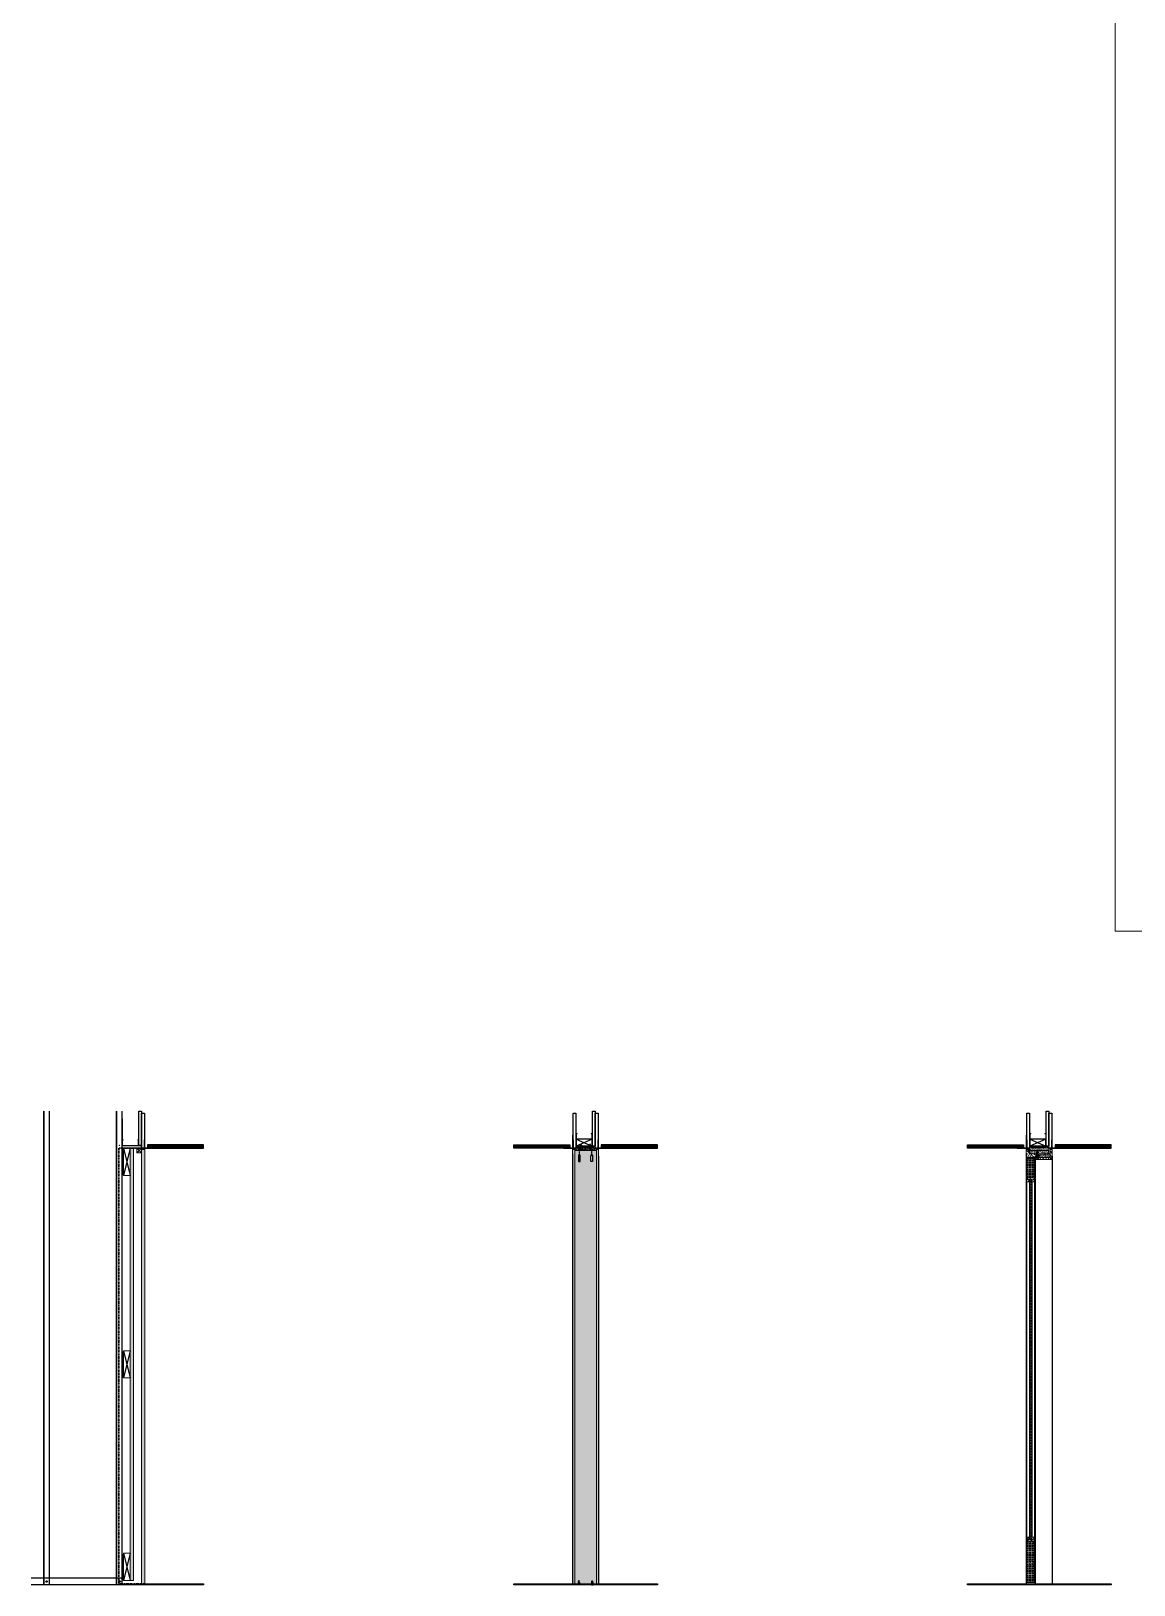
# Model space of a CAD drawing. Header units: inches. Extents: x -395 to 792, y -235 to 476.
# Drawn here: x -395.3 to -152.3, y -229 to 113.6 of the extents above; entities that cross this region are included whole.
import ezdxf

# ---------------------------------------------------------------- set-up
doc = ezdxf.new("R2010")
doc.units = ezdxf.units.IN
doc.header["$LTSCALE"] = 0.25
doc.header["$MEASUREMENT"] = 0
doc.set_wipeout_variables(frame=1)
doc.linetypes.add('HIDDEN', pattern=[0.375, 0.25, -0.125])
doc.linetypes.add('PHANTOM2', pattern=[1.25, 0.625, -0.125, 0.125, -0.125, 0.125, -0.125])
for name, color, linetype in [('IWC_0', 7, 'Continuous'), ('IWC_02', 9, 'Continuous'), ('IWC_02_A', 8, 'Continuous'), ('IWC_04', 252, 'Continuous'), ('IWC_11', 150, 'PHANTOM2'), ('R-SWTS-DET1', 1, 'Continuous')]:
    doc.layers.add(name, color=color, linetype=linetype)
for name, color, linetype, lineweight in [('IWC_01', 4, 'Continuous', 15), ('IWC_03', 5, 'HIDDEN', 30), ('IWC_06', 1, 'Continuous', 15), ('IWC_08', 42, 'Continuous', 15), ('LYT-IWC_02', 9, 'Continuous', 9)]:
    doc.layers.add(name, color=color, linetype=linetype, lineweight=lineweight)
doc.layers.add('IWC_12', color=1, linetype='Continuous', lineweight=15, plot=False)
pattern_1 = [(37.5, (467.93881, 0), (-0.006299336, 0.19268238), [0, -0.152, 0, -0.17, 0, -0.1625]), (7.5, (467.93881, 0), (0.17697767, 0.2822146), [0, -0.082, 0, -0.137, 0, -0.0525]), (327.5, (467.81581, 0), (0.31141419, 0.000565905), [0, -0.05, 0, -0.18, 0, -0.235]), (317.5, (467.8158, 0), (0.30061266, 0.08776756), [0, -0.025, 0, -0.118, 0, -0.135])]
pattern_2 = [(90, (175.94439, 228.47898), (-0.25, 2e-17), [0.25, -0.25]), (135, (175.94439, 228.72898), (-0.25, 3e-17), [0.0625, -0.2285534, 0.0625, -0.3535534])]
pattern_3 = [(63.43495, (177.7377, 228.5656), (2, -1e-10), [0.462137, -1.773931]), (40.6013, (176.422, 230.295), (2, 2e-09), [0.415807, -8.803738]), (40.6013, (177.422, 232.295), (2, 2e-09), [0.415807, -8.803738]), (40.6013, (178.422, 234.295), (2, -1e-09), [0.415807, -8.803738]), (63.43495, (176.723, 228.2861), (2, -1e-10), [0.423701, -1.812367]), (50.1944, (176.9125, 228.6651), (2, 8e-11), [0.22405, -7.5862]), (50.1944, (177.9125, 230.6651), (2, 8e-11), [0.22405, -7.5862]), (50.1944, (178.9125, 232.6651), (2, 8e-11), [0.22405, -7.5862]), (21.8014, (177.0559, 228.8372), (2, -3e-09), [0.286871, -5.098294]), (33.69007, (177.3222, 228.9438), (2, -1e-09), [0.252181, -3.35337]), (63.43495, (177.532, 229.0837), (2, -8e-10), [0.335529, -1.900539]), (45, (177.6821, 229.3838), (2, -1e-16), [0.271782, -5.385072]), (45, (178.6821, 231.3838), (2, -1e-16), [0.271782, -5.385072]), (21.8014, (177.8743, 229.57595), (2, -3e-09), [0.219237, -5.165928]), (63.43495, (176.0749, 228.24), (2, -8e-10), [0.71896, -1.517108]), (50.1944, (176.3964, 228.883), (2, 8e-11), [0.457356, -7.352893]), (50.1944, (177.3964, 230.883), (2, 8e-11), [0.457356, -7.352893]), (50.1944, (178.3964, 232.883), (2, 8e-11), [0.457356, -7.352893]), (33.69007, (176.6892, 229.2343), (2, -1e-09), [0.224056, -3.381495]), (15.9454, (176.8756, 229.3586), (2, -1e-07), [0.356248, -6.923861]), (33.69007, (177.2181, 229.4565), (2, -1e-09), [0.409297, -3.196255]), (50.1944, (177.5587, 229.6835), (2, 8e-11), [0.519734, -7.290516]), (50.1944, (178.5587, 231.6835), (2, 8e-11), [0.519734, -7.290516]), (50.1944, (179.5587, 233.6835), (2, -3e-10), [0.519734, -7.290516]), (21.8014, (177.8914, 230.0828), (2, -3e-09), [0.57145, -4.813715]), (50.1944, (175.9444, 228.979), (2, 8e-11), [0.521407, -7.288843]), (50.1944, (176.9444, 230.979), (2, 8e-11), [0.521407, -7.288843]), (50.1944, (177.9444, 232.979), (2, 8e-11), [0.521407, -7.288843]), (33.69007, (176.2782, 229.3795), (2, -1e-09), [0.483808, -3.121744]), (26.56505, (176.6807, 229.6479), (2, 1e-10), [0.798596, -8.145676]), (26.56505, (177.6807, 231.6479), (2, 1e-10), [0.798596, -8.145676]), (40.6013, (177.395, 230.005), (2, 2e-09), [0.43193, -8.787614]), (40.6013, (178.395, 232.005), (2, 2e-09), [0.43193, -8.787614]), (40.6013, (179.395, 234.005), (2, 2e-09), [0.43193, -8.787614]), (33.69007, (176.0779, 229.6574), (2, -1e-09), [0.273579, -3.331972]), (26.56505, (176.3055, 229.8091), (2, 8e-10), [0.715808, -8.228464]), (26.56505, (177.3055, 231.8091), (2, -8e-09), [0.715808, -8.228464]), (40.6013, (176.9457, 230.1292), (2, 2e-09), [0.170082, -9.049462]), (40.6013, (177.9457, 232.1292), (2, 2e-09), [0.170082, -9.049462]), (40.6013, (178.9457, 234.1292), (2, 2e-09), [0.170082, -9.049462])]
pattern_4 = [(153.43495, (175.8577, 230.2723), (1e-10, 2), [0.462137, -1.773931]), (130.6013, (174.1283, 228.9566), (-2e-09, 2), [0.415807, -8.803738]), (130.6013, (172.1283, 229.9566), (-2e-09, 2), [0.415807, -8.803738]), (130.6013, (170.1283, 230.9566), (1e-09, 2), [0.415807, -8.803738]), (153.43495, (176.1372, 229.2576), (1e-10, 2), [0.423701, -1.812367]), (140.1944, (175.7583, 229.447), (-8e-11, 2), [0.22405, -7.5862]), (140.1944, (173.7583, 230.447), (-8e-11, 2), [0.22405, -7.5862]), (140.1944, (171.7583, 231.447), (-8e-11, 2), [0.22405, -7.5862]), (111.8014, (175.5861, 229.5905), (3e-09, 2), [0.286871, -5.098294]), (123.69007, (175.4796, 229.8568), (1e-09, 2), [0.252181, -3.35337]), (153.43495, (175.3397, 230.0667), (8e-10, 2), [0.335529, -1.900539]), (135, (175.0396, 230.2167), (2e-16, 2), [0.271782, -5.385072]), (135, (173.0396, 231.2167), (2e-16, 2), [0.271782, -5.385072]), (111.8014, (174.8474, 230.4089), (3e-09, 2), [0.219237, -5.165928]), (153.43495, (176.1834, 228.6095), (8e-10, 2), [0.71896, -1.517108]), (140.1944, (175.5404, 228.931), (-8e-11, 2), [0.457356, -7.352893]), (140.1944, (173.5404, 229.931), (-8e-11, 2), [0.457356, -7.352893]), (140.1944, (171.5404, 230.931), (-8e-11, 2), [0.457356, -7.352893]), (123.69007, (175.189, 229.2238), (1e-09, 2), [0.224056, -3.381495]), (105.9454, (175.06475, 229.4102), (1e-07, 2), [0.356248, -6.923861]), (123.69007, (174.9669, 229.7527), (1e-09, 2), [0.409297, -3.196255]), (140.1944, (174.7398, 230.0933), (-8e-11, 2), [0.519734, -7.290516]), (140.1944, (172.7398, 231.0933), (-8e-11, 2), [0.519734, -7.290516]), (140.1944, (170.7398, 232.0933), (3e-10, 2), [0.519734, -7.290516]), (111.8014, (174.3406, 230.426), (3e-09, 2), [0.57145, -4.813715]), (140.1944, (175.4444, 228.479), (-8e-11, 2), [0.521407, -7.288843]), (140.1944, (173.4444, 229.479), (-8e-11, 2), [0.521407, -7.288843]), (140.1944, (171.4444, 230.479), (-8e-11, 2), [0.521407, -7.288843]), (123.69007, (175.0438, 228.8128), (1e-09, 2), [0.483808, -3.121744]), (116.56505, (174.7755, 229.2153), (-1e-10, 2), [0.798596, -8.145676]), (116.56505, (172.7755, 230.2153), (-1e-10, 2), [0.798596, -8.145676]), (130.6013, (174.4183, 229.9296), (-2e-09, 2), [0.43193, -8.787614]), (130.6013, (172.4183, 230.9296), (-2e-09, 2), [0.43193, -8.787614]), (130.6013, (170.4183, 231.9296), (-2e-09, 2), [0.43193, -8.787614]), (123.69007, (174.766, 228.6125), (1e-09, 2), [0.273579, -3.331972]), (116.56505, (174.6142, 228.8401), (-8e-10, 2), [0.715808, -8.228464]), (116.56505, (172.6142, 229.8401), (8e-09, 2), [0.715808, -8.228464]), (130.6013, (174.2941, 229.4803), (-2e-09, 2), [0.170082, -9.049462]), (130.6013, (172.2941, 230.4803), (-2e-09, 2), [0.170082, -9.049462]), (130.6013, (170.2941, 231.4803), (-2e-09, 2), [0.170082, -9.049462])]
pattern_5 = [(37.5, (0, 0), (-0.003937085, 0.120426486), [0, -0.095, 0, -0.10625, 0, -0.1015625]), (7.5, (0, 0), (0.110611044, 0.17638413), [0, -0.05125, 0, -0.085625, 0, -0.0328125]), (327.5, (-0.07687, 0), (0.194633866, 0.00035369), [0, -0.03125, 0, -0.1125, 0, -0.146875]), (317.5, (-0.07687, 0), (0.18788291, 0.05485472), [0, -0.015625, 0, -0.07375, 0, -0.084375])]
pattern_6 = [(63.43495, (1.7933, 0.0867), (2, -1e-10), [0.462137, -1.773931]), (40.6013, (0.4776, 1.816), (2, 2e-09), [0.415807, -8.803738]), (40.6013, (1.4776, 3.816), (2, 2e-09), [0.415807, -8.803738]), (40.6013, (2.4776, 5.816), (2, -1e-09), [0.415807, -8.803738]), (63.43495, (0.7786, -0.1928), (2, -1e-10), [0.423701, -1.812367]), (50.19443, (0.968, 0.1861), (2, 8e-11), [0.22405, -7.5862]), (50.19443, (1.968, 2.1861), (2, 8e-11), [0.22405, -7.5862]), (50.19443, (2.968, 4.1861), (2, 8e-11), [0.22405, -7.5862]), (21.8014, (1.1115, 0.35825), (2, -3e-09), [0.286871, -5.098294]), (33.69007, (1.3779, 0.4648), (2, -1e-09), [0.252181, -3.35337]), (63.43495, (1.5877, 0.6047), (2, -8e-10), [0.335529, -1.900539]), (45, (1.7377, 0.9048), (2, -1e-16), [0.271782, -5.385072]), (45, (2.7377, 2.9048), (2, -1e-16), [0.271782, -5.385072]), (21.8014, (1.9299, 1.097), (2, -3e-09), [0.219237, -5.165928]), (63.43495, (0.1305, -0.239), (2, -8e-10), [0.71896, -1.517108]), (50.19443, (0.452, 0.404), (2, 8e-11), [0.457356, -7.352893]), (50.19443, (1.452, 2.404), (2, 8e-11), [0.457356, -7.352893]), (50.19443, (2.452, 4.404), (2, 8e-11), [0.457356, -7.352893]), (33.69007, (0.7448, 0.7554), (2, -1e-09), [0.224056, -3.381495]), (15.9454, (0.9312, 0.87964), (2, -1.4e-07), [0.356248, -6.923861]), (33.69007, (1.2738, 0.9775), (2, -1e-09), [0.409297, -3.196255]), (50.19443, (1.6143, 1.2045), (2, 8e-11), [0.519734, -7.290516]), (50.19443, (2.6143, 3.2045), (2, 8e-11), [0.519734, -7.290516]), (50.19443, (3.6143, 5.2045), (2, -3e-10), [0.519734, -7.290516]), (21.8014, (1.94704, 1.6038), (2, -3e-09), [0.57145, -4.813715]), (50.19443, (0, 0.5), (2, 8e-11), [0.521407, -7.288843]), (50.19443, (1, 2.5), (2, 8e-11), [0.521407, -7.288843]), (50.19443, (2, 4.5), (2, 8e-11), [0.521407, -7.288843]), (33.69007, (0.3338, 0.9006), (2, -1e-09), [0.483808, -3.121744]), (26.56505, (0.73635, 1.1689), (2, 1e-10), [0.798596, -8.145676]), (26.56505, (1.73635, 3.1689), (2, 1e-10), [0.798596, -8.145676]), (40.6013, (1.4506, 1.5261), (2, 2e-09), [0.43193, -8.787614]), (40.6013, (2.4506, 3.5261), (2, 2e-09), [0.43193, -8.787614]), (40.6013, (3.4506, 5.5261), (2, 2e-09), [0.43193, -8.787614]), (33.69007, (0.1335, 1.1784), (2, -1e-09), [0.273579, -3.331972]), (26.56505, (0.3611, 1.3301), (2, 8e-10), [0.715808, -8.228464]), (26.56505, (1.3611, 3.3301), (2, -8e-09), [0.715808, -8.228464]), (40.6013, (1.0013, 1.6503), (2, 2e-09), [0.170082, -9.049462]), (40.6013, (2.0013, 3.6503), (2, 2e-09), [0.170082, -9.049462]), (40.6013, (3.0013, 5.6503), (2, 2e-09), [0.170082, -9.049462])]
pattern_7 = [(90, (188.91977, 132.72898), (-0.125, 0.21875), [0.3125, -0.0625, 0, -0.0625])]

# ---------------------------------------------------------------- blocks, each defined once
blk = doc.blocks.new('*U67')
at = {"color": 0, "linetype": 'ByBlock'}
blk.add_wipeout([(-0.21875, 0.0625), (-0.21875, -0.0625), (0.21875, -0.0625), (0.21875, 0.0625)], dxfattribs=at).dxf.layer = 'IWC_01'
at = {"layer": 'IWC_02_A', "color": 0, "linetype": 'ByBlock'}
for p, q in [((-0.1875, 0.0625), (0.1875, -0.0625)), ((0.1875, 0.0625), (-0.1875, -0.0625))]:
    blk.add_line(p, q, dxfattribs=at)
for points in [[(-0.21875, -0.0625), (0.21875, -0.0625), (0.21875, 0.0625), (-0.21875, 0.0625)], [(-0.1875, -0.0625), (0.1875, -0.0625), (0.1875, 0.0625), (-0.1875, 0.0625)]]:
    blk.add_lwpolyline(points, close=True, dxfattribs=at)
blk = doc.blocks.new('*U45')
at = {"layer": 'IWC_02'}
blk.add_lwpolyline([(0, 0, 0.0234, 0.00781, 0), (0, -0.0625, 0.00781, 0.005, 0), (0, -1, 0, 0, 0)], format="xyseb", dxfattribs=at)
blk = doc.blocks.new('*U44')
at = {"color": 0, "linetype": 'ByBlock'}
for p, q in [((0.17, 0.05), (1.29, 0.04)), ((0.17, -0.05), (1.29, -0.04))]:
    blk.add_line(p, q, dxfattribs=at)
for points in [[(0, 0), (0, 0.14, -0.414214), (0.01, 0.15), (0.02, 0.15, -0.414214), (0.03, 0.14), (0.03, 0)], [(0, 0), (0, -0.14, 0.414214), (0.01, -0.15), (0.02, -0.15, 0.414214), (0.03, -0.14), (0.03, 0)]]:
    blk.add_lwpolyline(points, format="xyb", dxfattribs=at)
for centre, start, end in [((0.18, 0.23), 216.2938, 269.344), ((0.18, -0.23), 90.656, 143.7062)]:
    blk.add_arc(centre, 0.18, start, end)
for centre, start, end in [((1.22, -0.85), 71.8558, 85.3332), ((1.22, 0.85), 274.6668, 288.1442)]:
    blk.add_arc(centre, 0.898, start, end, dxfattribs=at)
at = {"layer": 'IWC_03'}
for points in [[(0.75, 0.05), (0.78, 0.08), (0.83, -0.07), (1.35, -0.07), (1.4, 0.07), (1.46, -0.03), (1.5, 0)], [(0.83, 0.05), (0.83, 0.08), (1.35, 0.07), (1.36, 0.03)]]:
    blk.add_lwpolyline(points, dxfattribs=at)
blk = doc.blocks.new('*U69')
at = {"layer": 'IWC_02'}
blk.add_lwpolyline([(0, 0, 0.0234, 0.00781, 0), (0, 0.0625, 0.00781, 0.005, 0), (0, 1, 0, 0, 0)], format="xyseb", dxfattribs=at)
blk = doc.blocks.new('JH_HINGESIDE_SP01', base_point=(218.18, 201.43))
at = {"layer": 'IWC_01'}
blk.add_lwpolyline([(218.68, 201.93), (218.18, 201.43)], dxfattribs=at)
at = {"layer": 'IWC_02'}
blk.add_lwpolyline([(220.93, 206.34), (221.18, 202.89)], dxfattribs=at)
blk.add_lwpolyline([(221.18, 206.34), (220.93, 206.34), (220.93, 202.89), (221.18, 202.89)], close=True, dxfattribs=at)
at = {"layer": 'IWC_02', "extrusion": (0, 0, -1), "zscale": -0.9999999999999976, "rotation": 225}
blk.add_blockref('*U67', (-218.43, 201.68), dxfattribs=at)
at = {"layer": 'IWC_08'}
h = blk.add_hatch(dxfattribs=at)
h.set_pattern_fill('LUMBER', color=256, scale=0.5, style=0)
h.set_pattern_definition([(63.435, (229.7933, 100.0867), (2, -1e-10), [0.462137, -1.77393]), (40.6013, (228.4776, 101.816), (2, 2e-09), [0.41581, -8.80374]), (40.6013, (229.4776, 103.816), (2, 2e-09), [0.41581, -8.80374]), (40.6013, (230.4776, 105.816), (2, -1e-09), [0.41581, -8.80374]), (63.435, (228.7786, 99.8072), (2, -1e-10), [0.4237, -1.812367]), (50.1944, (228.968, 100.1861), (2, 8e-11), [0.22405, -7.5862]), (50.1944, (229.968, 102.1861), (2, 8e-11), [0.22405, -7.5862]), (50.1944, (230.968, 104.1861), (2, 8e-11), [0.22405, -7.5862]), (21.8014, (229.1115, 100.35825), (2, -3e-09), [0.28687, -5.098294]), (33.6901, (229.3779, 100.4648), (2, -1e-09), [0.25218, -3.35337]), (63.435, (229.5877, 100.6047), (2, -8e-10), [0.33553, -1.90054]), (45, (229.7377, 100.9048), (2, -1e-16), [0.27178, -5.38507]), (45, (230.7377, 102.9048), (2, -1e-16), [0.27178, -5.38507]), (21.8014, (229.9299, 101.097), (2, -3e-09), [0.219237, -5.165928]), (63.435, (228.1305, 99.761), (2, -8e-10), [0.71896, -1.517108]), (50.1944, (228.452, 100.404), (2, 8e-11), [0.45736, -7.35289]), (50.1944, (229.452, 102.404), (2, 8e-11), [0.45736, -7.35289]), (50.1944, (230.452, 104.404), (2, 8e-11), [0.45736, -7.35289]), (33.6901, (228.7448, 100.7554), (2, -1e-09), [0.224056, -3.381495]), (15.9454, (228.9312, 100.87964), (2, -1e-07), [0.35625, -6.92386]), (33.6901, (229.2738, 100.9775), (2, -1e-09), [0.409297, -3.196255]), (50.1944, (229.6143, 101.2045), (2, 8e-11), [0.51973, -7.29052]), (50.1944, (230.6143, 103.2045), (2, 8e-11), [0.51973, -7.29052]), (50.1944, (231.6143, 105.2045), (2, -3e-10), [0.51973, -7.29052]), (21.8014, (229.94704, 101.6038), (2, -3e-09), [0.57145, -4.813715]), (50.1944, (228, 100.5), (2, 8e-11), [0.52141, -7.28884]), (50.1944, (229, 102.5), (2, 8e-11), [0.52141, -7.28884]), (50.1944, (230, 104.5), (2, 8e-11), [0.52141, -7.28884]), (33.6901, (228.3338, 100.9006), (2, -1e-09), [0.483808, -3.121744]), (26.5651, (228.73635, 101.1689), (2, 1e-10), [0.798596, -8.145676]), (26.5651, (229.73635, 103.1689), (2, 1e-10), [0.798596, -8.145676]), (40.6013, (229.4506, 101.5261), (2, 2e-09), [0.43193, -8.78761]), (40.6013, (230.4506, 103.5261), (2, 2e-09), [0.43193, -8.78761]), (40.6013, (231.4506, 105.5261), (2, 2e-09), [0.43193, -8.78761]), (33.6901, (228.1335, 101.1784), (2, -1e-09), [0.27358, -3.331972]), (26.5651, (228.3611, 101.3301), (2, 8e-10), [0.71581, -8.228464]), (26.5651, (229.3611, 103.3301), (2, -8e-09), [0.71581, -8.228464]), (40.6013, (229.0013, 101.6503), (2, 2e-09), [0.17008, -9.04946]), (40.6013, (230.0013, 103.6503), (2, 2e-09), [0.17008, -9.04946]), (40.6013, (231.0013, 105.6503), (2, 2e-09), [0.17008, -9.04946])])
h.paths.add_polyline_path([(218.68, 205.24), (218.68, 201.93), (220.43, 201.93), (220.43, 201.43), (218.18, 201.43), (218.18, 205.24)])
at = {"layer": 'IWC_01'}
blk.add_lwpolyline([(218.68, 205.24), (218.68, 201.93), (220.43, 201.93), (220.43, 201.43), (218.18, 201.43), (218.18, 205.24)], close=True, dxfattribs=at)
blk.add_lwpolyline([(219.43, 201.99), (218.68, 201.99), (218.68, 204.49), (219.43, 204.49)], dxfattribs=at)
at = {"layer": 'IWC_02', "extrusion": (0, 0, -1), "zscale": -1, "rotation": 270}
blk.add_blockref('*U67', (-219.06, 204.49), dxfattribs=at)
at = {"layer": 'IWC_08'}
h = blk.add_hatch(dxfattribs=at)
h.set_pattern_fill('LUMBER', color=256, scale=0.5, style=0)
h.set_pattern_definition([(63.43495, (469.7321, 0.0867), (2, -1e-10), [0.462137, -1.773931]), (40.6013, (468.4164, 1.816), (2, 2e-09), [0.415807, -8.803738]), (40.6013, (469.4164, 3.816), (2, 2e-09), [0.415807, -8.803738]), (40.6013, (470.4164, 5.816), (2, -1e-09), [0.415807, -8.803738]), (63.43495, (468.7174, -0.1928), (2, -1e-10), [0.423701, -1.812367]), (50.19443, (468.9069, 0.1861), (2, 8e-11), [0.22405, -7.5862]), (50.19443, (469.9069, 2.1861), (2, 8e-11), [0.22405, -7.5862]), (50.19443, (470.9069, 4.1861), (2, 8e-11), [0.22405, -7.5862]), (21.8014, (469.0503, 0.35825), (2, -3e-09), [0.286871, -5.098294]), (33.69007, (469.3167, 0.4648), (2, -1e-09), [0.252181, -3.35337]), (63.43495, (469.5265, 0.6047), (2, -8e-10), [0.335529, -1.900539]), (45, (469.6765, 0.9048), (2, -1e-16), [0.271782, -5.385072]), (45, (470.6765, 2.9048), (2, -1e-16), [0.271782, -5.385072]), (21.8014, (469.8687, 1.097), (2, -3e-09), [0.219237, -5.165928]), (63.43495, (468.0693, -0.239), (2, -8e-10), [0.71896, -1.517108]), (50.19443, (468.3908, 0.404), (2, 8e-11), [0.457356, -7.352893]), (50.19443, (469.3908, 2.404), (2, 8e-11), [0.457356, -7.352893]), (50.19443, (470.3908, 4.404), (2, 8e-11), [0.457356, -7.352893]), (33.69007, (468.6836, 0.7554), (2, -1e-09), [0.224056, -3.381495]), (15.9454, (468.87003, 0.87964), (2, -1e-07), [0.356248, -6.923861]), (33.69007, (469.2126, 0.9775), (2, -1e-09), [0.409297, -3.196255]), (50.19443, (469.5531, 1.2045), (2, 8e-11), [0.519734, -7.290516]), (50.19443, (470.5531, 3.2045), (2, 8e-11), [0.519734, -7.290516]), (50.19443, (471.5531, 5.2045), (2, -3e-10), [0.519734, -7.290516]), (21.8014, (469.88586, 1.6038), (2, -3e-09), [0.57145, -4.813715]), (50.19443, (467.9388, 0.5), (2, 8e-11), [0.521407, -7.288843]), (50.19443, (468.9388, 2.5), (2, 8e-11), [0.521407, -7.288843]), (50.19443, (469.9388, 4.5), (2, 8e-11), [0.521407, -7.288843]), (33.69007, (468.2726, 0.9006), (2, -1e-09), [0.483808, -3.121744]), (26.56505, (468.6752, 1.1689), (2, 1e-10), [0.798596, -8.145676]), (26.56505, (469.6752, 3.1689), (2, 1e-10), [0.798596, -8.145676]), (40.6013, (469.3894, 1.5261), (2, 2e-09), [0.43193, -8.787614]), (40.6013, (470.3894, 3.5261), (2, 2e-09), [0.43193, -8.787614]), (40.6013, (471.3894, 5.5261), (2, 2e-09), [0.43193, -8.787614]), (33.69007, (468.0723, 1.1784), (2, -1e-09), [0.273579, -3.331972]), (26.56505, (468.2999, 1.3301), (2, 8e-10), [0.715808, -8.228464]), (26.56505, (469.2999, 3.3301), (2, -8e-09), [0.715808, -8.228464]), (40.6013, (468.9402, 1.6503), (2, 2e-09), [0.170082, -9.049462]), (40.6013, (469.9402, 3.6503), (2, 2e-09), [0.170082, -9.049462]), (40.6013, (470.9402, 5.6503), (2, 2e-09), [0.170082, -9.049462])])
h.paths.add_polyline_path([(219.43, 206.43), (220.43, 206.43), (220.43, 207.18), (218.68, 207.18), (218.68, 204.49), (219.43, 204.49)])
h = blk.add_hatch(dxfattribs=at)
h.set_pattern_fill('MDF', color=256, scale=0.1, style=0)
h.set_pattern_definition(pattern_1)
h.paths.add_polyline_path([(220.18, 206.43), (219.43, 206.43), (219.43, 202.18), (220.18, 202.18)])
h = blk.add_hatch(dxfattribs=at)
h.set_pattern_fill('MDF', color=256, scale=0.1, style=0)
h.set_pattern_definition(pattern_1)
h.paths.add_polyline_path([(220.93, 202.18), (220.18, 202.18), (220.18, 206.43), (220.93, 206.43)])
h = blk.add_hatch(dxfattribs=at)
h.set_pattern_fill('MDF', color=256, scale=0.1, style=0)
h.set_pattern_definition(pattern_1)
h.paths.add_polyline_path([(218.68, 204.49), (219.43, 204.49), (219.43, 201.99), (218.68, 201.99)])
at = {"layer": 'IWC_01'}
for points in [[(220.43, 206.43), (219.43, 206.43), (219.43, 204.49), (218.68, 204.49), (218.68, 207.18), (220.43, 207.18), (220.43, 206.43), (220.18, 206.43)], [(218.68, 205.24), (218.18, 205.24), (218.18, 201.43)]]:
    blk.add_lwpolyline(points, dxfattribs=at)
for points in [[(220.18, 206.43), (219.43, 206.43), (219.43, 202.18), (220.18, 202.18)], [(220.93, 202.18), (220.18, 202.18), (220.18, 206.43), (220.93, 206.43)], [(218.68, 204.49), (219.43, 204.49), (219.43, 201.99), (218.68, 201.99)]]:
    blk.add_lwpolyline(points, close=True, dxfattribs=at)
at = {"layer": 'IWC_02', "rotation": 90}
for name, p in [('*U45', (218.18, 204.9)), ('*U69', (219.43, 203.93)), ('*U69', (219.43, 202.62))]:
    blk.add_blockref(name, p, dxfattribs=at)
at = {"layer": 'IWC_02_A'}
blk.add_blockref('*U44', (218.68, 204.76), dxfattribs=at)
blk = doc.blocks.new('IWC_DoorCore.Standard_SV011')
at = {"layer": 'IWC_08'}
h = blk.add_hatch(dxfattribs=at)
h.set_pattern_fill('LSL', color=256, angle=90, style=0)
h.set_pattern_definition(pattern_2)
h.paths.add_polyline_path([(0.09375, 93.625), (1.65625, 93.625), (1.65625, 89.25), (0.09375, 89.25)])
h = blk.add_hatch(dxfattribs=at)
h.set_pattern_fill('LUMBER', color=256, scale=0.5, style=0)
h.set_pattern_definition(pattern_3)
h.paths.add_polyline_path([(0.03125, 89.25), (1.71875, 89.25), (1.71875, 88.375), (1.15625, 88.375), (1.15625, 88.875), (0.03125, 88.875)])
h = blk.add_hatch(dxfattribs=at)
h.set_pattern_fill('LUMBER', color=256, scale=0.5, angle=90, style=0)
h.set_pattern_definition(pattern_4)
h.paths.add_polyline_path([(0.0625, 88.875), (0.0625, 88.8125), (0, 88.8125), (0, 88.375), (0.625, 88.375), (0.625, 88.875)])
h = blk.add_hatch(dxfattribs=at)
h.set_pattern_fill('LUMBER', color=256, scale=0.5, angle=90, style=0)
h.set_pattern_definition(pattern_4)
h.paths.add_polyline_path([(0.0625, 9.5), (0.0625, 9.5625), (0, 9.5625), (0, 10), (0.625, 10), (0.625, 9.5)])
h = blk.add_hatch(dxfattribs=at)
h.set_pattern_fill('LUMBER', color=256, scale=0.5, style=0)
h.set_pattern_definition(pattern_3)
h.paths.add_polyline_path([(0.03125, 9.125), (1.71875, 9.125), (1.71875, 10), (1.15625, 10), (1.15625, 9.5), (0.03125, 9.5)])
h = blk.add_hatch(dxfattribs=at)
h.set_pattern_fill('LSL', color=256, angle=90, style=0)
h.set_pattern_definition(pattern_2)
h.paths.add_polyline_path([(0.09375, 9.125), (1.65625, 9.125), (1.65625, 0), (0.09375, 0)])
at = {"layer": 'IWC_01'}
for points in [[(0, 88.875), (0, 93.625), (1.75, 93.625), (1.75, 88.375)], [(0.03125, 88.875), (0, 88.875)], [(1.75, 10), (1.75, 0), (0, 0), (0, 9.5)], [(0.03125, 9.5), (0, 9.5)], [(1.75, 10), (1.71875, 10)]]:
    blk.add_lwpolyline(points, dxfattribs=at)
for points in [[(0.03125, 89.25), (1.71875, 89.25), (1.71875, 88.375), (1.15625, 88.375), (1.15625, 88.875), (0.03125, 88.875), (0.03125, 89.25)], [(0.0625, 88.875), (0.0625, 88.8125), (0, 88.8125), (0, 88.375), (0.625, 88.375), (0.625, 88.875)], [(0.0625, 9.5), (0.0625, 9.5625), (0, 9.5625), (0, 10), (0.625, 10), (0.625, 9.5)], [(0.03125, 9.125), (1.71875, 9.125), (1.71875, 10), (1.15625, 10), (1.15625, 9.5), (0.03125, 9.5), (0.03125, 9.125)]]:
    blk.add_lwpolyline(points, close=True, dxfattribs=at)
at = {"layer": 'IWC_02'}
for points in [[(0.09375, 89.25), (0.09375, 93.625), (1.65625, 93.625), (1.65625, 89.25)], [(1.65625, 9.125), (1.65625, 0), (0.09375, 0), (0.09375, 9.125)]]:
    blk.add_lwpolyline(points, dxfattribs=at)
at = {"layer": 'IWC_04'}
for points in [[(0, 88.375), (0, 10)], [(0.625, 88.375), (0.625, 10)], [(1.15625, 88.375), (1.15625, 10)], [(1.75, 88.375), (1.75, 10)]]:
    blk.add_lwpolyline(points, dxfattribs=at)
at = {"layer": 'IWC_08'}
for points in [[(0.03125, 88.875), (0.03125, 93.625), (1.71875, 93.625), (1.71875, 88.375)], [(1.71875, 10), (1.71875, 0), (0.03125, 0), (0.03125, 9.5)]]:
    blk.add_lwpolyline(points, dxfattribs=at)
at = {"layer": 'IWC_11'}
blk.add_lwpolyline([(0.765625, 9.5625), (1.015625, 9.5625), (1.078125, 9.625), (1.078125, 88.6875), (1.015625, 88.75), (0.765625, 88.75), (0.703125, 88.6875), (0.703125, 9.625)], close=True, dxfattribs=at)
at = {"layer": 'IWC_12', "lineweight": -2}
for points in [[(0, 93.75), (1.75, 93.75)], [(0, -0.25), (1.75, -0.25)]]:
    blk.add_lwpolyline(points, dxfattribs=at)
blk = doc.blocks.new('*U56')
at = {"layer": 'IWC_02'}
for p, q in [((-0.27, 0.06), (-0.35, 0)), ((-0.27, -0.06), (-0.35, 0)), ((-0.22, -0.06), (-0.27, 0.06)), ((-0.15, -0.06), (-0.21, 0.06)), ((-0.09, -0.06), (-0.14, 0.06)), ((-0.03, -0.06), (-0.08, 0.06)), ((0.04, -0.06), (-0.02, 0.06)), ((0.1, -0.06), (0.05, 0.06)), ((0.17, -0.06), (0.11, 0.06)), ((0.23, -0.06), (0.18, 0.06)), ((0.29, -0.06), (0.24, 0.06)), ((0.36, -0.06), (0.3, 0.06)), ((0.42, -0.06), (0.37, 0.06)), ((0.49, -0.06), (0.43, 0.06)), ((0.55, -0.06), (0.49, 0.06)), ((0.61, -0.06), (0.56, 0.06)), ((0.68, -0.06), (0.62, 0.06)), ((0.74, -0.06), (0.69, 0.06)), ((0.81, -0.06), (0.75, 0.06)), ((1.02, 0.08), (0.82, 0.06)), ((1.05, 0.13), (1.06, 0.13)), ((1.12, -0.06), (1.12, 0.06)), ((2.32, 0.19), (1.19, 0.19)), ((2.44, -0.06), (2.44, 0.06)), ((1.02, -0.08), (0.82, -0.06)), ((1.05, -0.13), (1.06, -0.13)), ((1.19, -0.19), (2.32, -0.19))]:
    blk.add_line(p, q, dxfattribs=at)
for centre, radius, start, end in [((1.19, 0), 0.188, 90, 270), ((1.06, 0.06), 0.0625, 0, 90), ((2.32, 0.06), 0.125, 0, 90), ((1.06, -0.06), 0.0625, 270, 0), ((2.32, -0.06), 0.125, 270, 0)]:
    blk.add_arc(centre, radius, start, end, dxfattribs=at)
blk = doc.blocks.new('*U57')
at = {"layer": 'IWC_02_A'}
for p, q in [((-0.15, 0.07), (-0.21, 0.07)), ((-0.01, 0.18), (-0.15, 0.07)), ((0, 0.18), (-0.01, 0.18)), ((-0.15, -0.07), (-0.21, -0.07)), ((-0.01, -0.18), (-0.15, -0.07)), ((0, -0.18), (-0.01, -0.18))]:
    blk.add_line(p, q, dxfattribs=at)
for points in [[(-0.15, 0.07), (-0.73, 0.07), (-1, 0), (-1, 0), (-0.73, -0.07), (-0.15, -0.07)], [(-0.01, 0.18), (-0.01, -0.18)], [(0, 0.18), (0, -0.18)]]:
    blk.add_lwpolyline(points, dxfattribs=at)
at = {"layer": 'IWC_03'}
for points in [[(-0.11, 0.1), (-0.58, 0.1), (-0.73, 0.07)], [(-0.11, -0.1), (-0.58, -0.1), (-0.73, -0.07)]]:
    blk.add_lwpolyline(points, dxfattribs=at)
blk = doc.blocks.new('*U58')
at = {"layer": 'IWC_02_A'}
for p, q in [((-0.15, 0.07), (-0.21, 0.07)), ((-0.01, 0.18), (-0.15, 0.07)), ((0, 0.18), (-0.01, 0.18)), ((-0.15, -0.07), (-0.21, -0.07)), ((-0.01, -0.18), (-0.15, -0.07)), ((0, -0.18), (-0.01, -0.18))]:
    blk.add_line(p, q, dxfattribs=at)
for points in [[(-0.15, 0.07), (-1.23, 0.07), (-1.5, 0), (-1.5, 0), (-1.23, -0.07), (-0.15, -0.07)], [(-0.01, 0.18), (-0.01, -0.18)], [(0, 0.18), (0, -0.18)]]:
    blk.add_lwpolyline(points, dxfattribs=at)
at = {"layer": 'IWC_03'}
for points in [[(-0.11, 0.1), (-1.08, 0.1), (-1.23, 0.07)], [(-0.11, -0.1), (-1.08, -0.1), (-1.23, -0.07)]]:
    blk.add_lwpolyline(points, dxfattribs=at)
blk = doc.blocks.new('*U8')
at = {"layer": 'IWC_12'}
for p in [(-0.625, 0), (0, 0), (3.625, 0), (4.25, 0)]:
    blk.add_point(p, dxfattribs=at)
at = {"layer": 'LYT-IWC_02'}
blk.add_lwpolyline([(3.5625, 1.2215, 0.4142135624), (3.534, 1.25), (3.359375, 1.25), (3.359375, 1.2215), (3.534, 1.2215), (3.534, 0.0285), (0.091, 0.0285), (0.091, 1.2215), (0.265625, 1.2215), (0.265625, 1.25), (0.091, 1.25, 0.4142135624), (0.0625, 1.2215), (0.0625, 0.0285, 0.4142135624), (0.091, 0), (3.534, 0, 0.4142135624), (3.5625, 0.0285)], format="xyb", close=True, dxfattribs=at)
blk = doc.blocks.new('IWC_Bead.L')
at = {"layer": 'IWC_02'}
for p, q in [((0, 0.03125), (-0.828125, 0.015625)), ((-0.828125, 0.015625), (-0.828125, 0)), ((-0.828125, 0), (0, 0)), ((0, 0.0425), (0, 0.03125)), ((0, 0), (0, -0.625)), ((0.026875, 0.0625), (0.02, 0.0625)), ((0.046875, -0.625), (0.046875, 0.0425)), ((0.046875, -0.53125), (0.046875, -0.53125))]:
    blk.add_line(p, q, dxfattribs=at)
for points in [[(0.02, 0.0625), (-1.828125, 0)], [(-1.828125, 0), (-0.828125, 0)], [(0, -0.625), (0.046875, -0.625)]]:
    blk.add_lwpolyline(points, dxfattribs=at)
at = {"layer": 'IWC_02', "color": 252}
blk.add_circle((0.046875, 0), 0.033002, dxfattribs=at)
at = {"layer": 'IWC_02'}
for centre, start, end in [((0.02, 0.0425), 90, 180), ((0.026875, 0.0425), 360, 90)]:
    blk.add_arc(centre, 0.02, start, end, dxfattribs=at)
blk = doc.blocks.new('*U15')
at = {"layer": 'LYT-IWC_02'}
blk.add_blockref('IWC_Bead.L', (0, 0), dxfattribs=at)
blk = doc.blocks.new('Layout_SV01')
at = {"layer": 'IWC_08'}
h = blk.add_hatch(dxfattribs=at)
h.set_pattern_fill('PARTICAL-BOARD', color=253, angle=45, style=0)
h.set_pattern_definition(pattern_7)
h.paths.add_polyline_path([(12.35, 0.03), (10.91, 0.03), (10.87, 0), (0, 0), (0, 0.78), (12.35, 0.78)])
h = blk.add_hatch(dxfattribs=at)
h.set_pattern_fill('PARTICAL-BOARD', color=253, angle=45, style=0)
h.set_pattern_definition(pattern_7)
h.paths.add_polyline_path([(19.29, 0.03), (20.73, 0.03), (20.76, 0), (31.64, 0), (31.64, 0.78), (19.29, 0.78)])
at = {"layer": 'IWC_0'}
blk.add_lwpolyline([(31.64, -96.25), (0, -96.25)], dxfattribs=at)
at = {"layer": 'IWC_02'}
for points in [[(13.07, 0.05), (13.07, 7.75), (13.69, 7.75), (13.69, 0.05)], [(17.32, 0.5), (17.32, 8.2), (17.94, 8.2), (17.94, 0.5)], [(17.94, 0.05), (17.94, 7.75), (18.57, 7.75), (18.57, 0.05)], [(12.35, 0.03), (12.35, 0.03), (10.91, 0.03), (10.87, 0), (0, 0), (0, 0.78), (12.35, 0.78)], [(19.29, 0.03), (19.29, 0.03), (20.73, 0.03), (20.76, 0), (31.64, 0), (31.64, 0.78), (19.29, 0.78)]]:
    blk.add_lwpolyline(points, close=True, dxfattribs=at)
for points in [[(13.01, 1.4), (13.04, 1.4), (13.04, 0.03, -0.414214), (13.01, 0), (10.98, 0), (10.98, 0.03), (13.01, 0.03)], [(18.63, 1.4), (18.6, 1.4), (18.6, 0.03, 0.414214), (18.63, 0), (20.66, 0), (20.66, 0.03), (18.63, 0.03)]]:
    blk.add_lwpolyline(points, format="xyb", close=True, dxfattribs=at)
at = {"layer": 'IWC_02_A'}
for points in [[(13.76, 1.22), (13.76, 6.53)], [(17.26, 5), (17.26, 1.22)]]:
    blk.add_lwpolyline(points, dxfattribs=at)
at = {"layer": 'IWC_04'}
blk.add_lwpolyline([(13.76, 0.5), (17.26, 0.5), (17.26, 2), (13.76, 2)], close=True, dxfattribs=at)
for points in [[(17.26, 2), (13.76, 0.5)], [(13.76, 2), (17.26, 0.5)]]:
    blk.add_lwpolyline(points, dxfattribs=at)
at = {"layer": 'IWC_12'}
for points in [[(12.94, -1.75), (12.94, 2.89)], [(18.69, -1.75), (18.69, 2.89)], [(31.64, -96), (0, -96)]]:
    blk.add_lwpolyline(points, dxfattribs=at)
at = {"layer": 'IWC_02', "xscale": -1, "rotation": 90}
blk.add_blockref('*U15', (13.07, 0.05), dxfattribs=at)
at = {"layer": 'IWC_02', "rotation": 270}
blk.add_blockref('*U15', (18.57, 0.05), dxfattribs=at)
at = {"layer": 'IWC_06', "xscale": -1}
blk.add_blockref('*U8', (17.32, 2), dxfattribs=at)
blk = doc.blocks.new('*U61')
blk.add_lwpolyline([(0, 0.08), (0, 0)])
at = {"layer": 'IWC_02'}
for points in [[(-0.11, 0.02), (-0.02, 0.02)], [(-0.11, -0.02), (-0.11, 0.02)], [(-0.02, 0.11), (-0.02, 0.02)], [(0.02, 0.11), (-0.02, 0.11)], [(0.02, 0.11), (0.02, 0.02)], [(0.11, 0.02), (0.02, 0.02)], [(0.11, -0.02), (0.11, 0.02)], [(-0.11, -0.02), (-0.02, -0.02)], [(-0.02, -0.11), (-0.02, -0.02)], [(0.02, -0.11), (-0.02, -0.11)], [(0.02, -0.11), (0.02, -0.02)], [(0.11, -0.02), (0.02, -0.02)]]:
    blk.add_lwpolyline(points, dxfattribs=at)
blk.add_circle((0, 0), 0.176, dxfattribs=at)
blk = doc.blocks.new('IWC_PEMKO.P50_SV01')
at = {"layer": 'IWC_12', "flags": 128}
blk.add_lwpolyline([(0, 0), (-0.38, 0), (-0.38, -0.12), (0, -0.12)], dxfattribs=at)
at = {"layer": 'IWC_12', "lineweight": -2}
blk.add_circle((0, 0), 0.0312, dxfattribs=at)
at = {"layer": 'R-SWTS-DET1', "color": 0, "linetype": 'ByBlock'}
blk.add_lwpolyline([(-0.08, -0.13, -0.162156), (-0.12, -0.06), (-0.03, -0.06, 0.175157), (0.03, -0.15, 1), (0.05, -0.13, -0.162156), (0, -0.06), (0.16, -0.06, 4.251318), (0.03, 0), (-0.25, 0, 0.414214), (-0.28, -0.03, 0.227203), (-0.22, -0.15, 1), (-0.2, -0.13, -0.162156), (-0.25, -0.06), (-0.15, -0.06, 0.175157), (-0.1, -0.15, 1)], format="xyb", close=True, dxfattribs=at)
blk.add_circle((0.16, 0.09), 0.136, dxfattribs=at)

msp = doc.modelspace()

# ---------------------------------------------------------------- hatches: boundary and pattern name
at = {"layer": 'IWC_08'}
h = msp.add_hatch(dxfattribs=at)
h.set_pattern_fill('PLYWOOD', color=256, scale=1.5, angle=90, style=0)
h.set_pattern_definition([(90, (0.25, 0), (-0.1875, 1e-17), []), (225, (0.34375, 0.09375), (0.375, -0.375), [0.26516504, -0.26516504]), (225, (0.34375, 0.1406), (0.375, -0.375), [0.26516504, -0.26516504]), (225, (0.34375, 0.1875), (0.375, -0.375), [0.26516504, -0.26516504])])
h.paths.add_polyline_path([(-372.75689, -132.72898), (-373.50689, -132.72898), (-373.50689, -227.97898), (-372.75689, -227.97898)])
h = msp.add_hatch(dxfattribs=at)
h.set_pattern_fill('MDF', color=256, scale=0.0625, style=0)
h.set_pattern_definition(pattern_5)
h.paths.add_polyline_path([(-371.00689, -132.97898), (-370.25689, -132.97898), (-370.25689, -228.97898), (-371.00689, -228.97898)])
h = msp.add_hatch(dxfattribs=at)
h.set_pattern_fill('PARTICAL-BOARD', color=253, angle=45, style=0)
h.set_pattern_definition([(90, (-200.03125, 0), (-0.125, 0.21875), [0.3125, -0.0625, 0, -0.0625])])
h.paths.add_polyline_path([(-369.66314, -132.69773), (-368.22564, -132.69773), (-368.18712, -132.72898), (-357.31275, -132.72898), (-357.31275, -131.94773), (-369.66314, -131.94773)])
h = msp.add_hatch(dxfattribs=at)
h.set_pattern_fill('LUMBER', color=256, scale=0.5, style=0)
h.set_pattern_definition(pattern_6)
h.paths.add_polyline_path([(-276.00689, -132.97898), (-275.50689, -132.97898), (-275.50689, -228.97898), (-276.00689, -228.97898)])
h = msp.add_hatch(dxfattribs=at)
h.set_pattern_fill('LSL', color=256, angle=90, style=0)
h.set_pattern_definition([(90, (0, 0), (-0.25, 2e-17), [0.25, -0.25]), (135, (2e-17, 0.25), (-0.25, 3e-17), [0.0625, -0.22855339, 0.0625, -0.35355339])])
h.paths.add_polyline_path([(-274.30898, -135.65821), (-274.68398, -135.65821), (-274.68398, -134.21813), (-274.30898, -134.21813)])
h.paths.add_polyline_path([(-271.95479, -134.21813), (-271.57979, -134.21813), (-271.57979, -135.65821), (-271.95479, -135.65821)])
h.paths.add_polyline_path([(-275.50689, -133.22898), (-270.75689, -133.22898), (-270.75689, -228.91648), (-275.50689, -228.91648)])
h = msp.add_hatch(dxfattribs=at)
h.set_pattern_fill('MDF', color=256, scale=0.0625, style=0)
h.set_pattern_definition(pattern_5)
h.paths.add_polyline_path([(-275.25689, -132.47898), (-271.00689, -132.47898), (-271.00689, -133.22898), (-275.25689, -133.22898)])
h = msp.add_hatch(dxfattribs=at)
h.set_pattern_fill('LUMBER', color=256, scale=0.5, style=0)
h.set_pattern_definition(pattern_6)
h.paths.add_polyline_path([(-270.75689, -132.97898), (-270.25689, -132.97898), (-270.25689, -228.97898), (-270.75689, -228.97898)])
h = msp.add_hatch(dxfattribs=at)
h.set_pattern_fill('PARTICAL-BOARD', color=252, angle=45, style=0)
h.set_pattern_definition([(90, (-200, 0), (-0.125, 0.21875), [0.3125, -0.0625, 0, -0.0625])])
h.paths.add_polyline_path([(-370.25689, -228.72898), (-357.31275, -228.72898), (-357.31275, -228.97898), (-370.25689, -228.97898)])
h = msp.add_hatch(dxfattribs=at)
h.set_pattern_fill('PARTICAL-BOARD', color=252, angle=45, style=0)
h.set_pattern_definition([(90, (-100, 0), (-0.125, 0.21875), [0.3125, -0.0625, 0, -0.0625])])
h.paths.add_polyline_path([(-276.00689, -228.97898), (-276.00689, -228.72898), (-288.95102, -228.72898), (-288.95102, -228.97898)])
h.paths.add_polyline_path([(-270.25689, -228.72898), (-270.25689, -228.97898), (-257.31275, -228.97898), (-257.31275, -228.72898)])
h = msp.add_hatch(dxfattribs=at)
h.set_pattern_fill('STEEL', color=252, style=0)
h.set_pattern_definition([(45, (0, 0), (-0.088388348, 0.088388348), []), (45, (0, 0.0625), (-0.088388348, 0.088388348), [])])
h.paths.add_polyline_path([(-275.25689, -228.91648), (-271.00689, -228.91648), (-271.00689, -228.97898), (-275.25689, -228.97898)])
h = msp.add_hatch(dxfattribs=at)
h.set_pattern_fill('PARTICAL-BOARD', color=252, angle=45, style=0)
h.set_pattern_definition([(90, (0, 0), (-0.125, 0.21875), [0.3125, -0.0625, 0, -0.0625])])
h.paths.add_polyline_path([(-188.95102, -228.72898), (-157.31275, -228.72898), (-157.31275, -228.97898), (-188.95102, -228.97898)])

# ---------------------------------------------------------------- linework, layer by layer
at = {"layer": 'IWC_0'}
msp.add_lwpolyline([(-357.31275, -228.97898), (-395.3474, -228.97898)], dxfattribs=at)
at = {"layer": 'IWC_01'}
for points in [[(-375.00689, -132.72898), (-373.50689, -132.72898), (-373.50689, -138.72898), (-375.00689, -138.72898)], [(-372.75689, -132.72898), (-373.50689, -132.72898), (-373.50689, -227.97898), (-372.75689, -227.97898)], [(-371.00689, -132.72898), (-372.00689, -132.72898), (-372.00689, -133.72898), (-371.00689, -133.72898)], [(-371.00689, -132.97898), (-370.25689, -132.97898), (-370.25689, -228.97898), (-371.00689, -228.97898)], [(-276.00689, -132.97898), (-275.50689, -132.97898), (-275.50689, -228.97898), (-276.00689, -228.97898)], [(-275.50689, -133.22898), (-270.75689, -133.22898), (-270.75689, -228.91648), (-275.50689, -228.91648)], [(-275.25689, -132.47898), (-271.00689, -132.47898), (-271.00689, -133.22898), (-275.25689, -133.22898)], [(-270.75689, -132.97898), (-270.25689, -132.97898), (-270.25689, -228.97898), (-270.75689, -228.97898)], [(-375.00689, -177.35398), (-373.50689, -177.35398), (-373.50689, -183.35398), (-375.00689, -183.35398)], [(-375.00689, -221.97898), (-373.50689, -221.97898), (-373.50689, -227.97898), (-375.00689, -227.97898)]]:
    msp.add_lwpolyline(points, close=True, dxfattribs=at)
at = {"layer": 'IWC_02'}
for points in [[(-392.50689, -228.97898), (-392.50689, -124.52586)], [(-392.47839, -228.97898), (-392.47839, -124.52586)], [(-391.25689, -228.97898), (-391.25689, -124.52586)], [(-376.50689, -228.97898), (-376.50689, -124.52586)], [(-376.47839, -228.97898), (-376.47839, -124.52586)], [(-375.25689, -228.97898), (-375.25689, -124.52586)], [(-373.50689, -132.72898), (-375.00689, -138.72898)], [(-375.00689, -132.72898), (-373.50689, -138.72898)], [(-271.72289, -132.22898), (-275.16589, -132.47898)], [(-373.50689, -177.35398), (-375.00689, -183.35398)], [(-375.00689, -177.35398), (-373.50689, -183.35398)], [(-373.50689, -221.97898), (-375.00689, -227.97898)], [(-375.00689, -221.97898), (-373.50689, -227.97898)], [(-270.75689, -228.72898), (-257.31275, -228.72898), (-257.31275, -228.97898), (-288.95102, -228.97898), (-288.95102, -228.72898), (-275.50689, -228.72898)], [(-276.00689, -228.72898), (-276.00689, -228.97898)], [(-270.25689, -228.72898), (-270.25689, -228.97898)]]:
    msp.add_lwpolyline(points, dxfattribs=at)
for points in [[(-371.63189, -132.10398), (-371.63189, -124.52586), (-371.00689, -124.52586), (-371.00689, -132.10398)], [(-371.00689, -132.68211), (-371.00689, -124.97898), (-370.38189, -124.97898), (-370.38189, -132.68211)], [(-371.00689, -132.72898), (-375.25689, -132.72898), (-375.25689, -132.10398), (-371.00689, -132.10398)], [(-375.00689, -133.07148), (-375.25689, -133.07148), (-375.25689, -138.53069), (-375.00689, -138.53069)], [(-369.66314, -132.69773), (-369.66314, -132.69773), (-368.22564, -132.69773), (-368.18712, -132.72898), (-357.31275, -132.72898), (-357.31275, -131.94773), (-369.66314, -131.94773)], [(-275.16589, -132.47898), (-271.72289, -132.47898), (-271.72289, -132.22898), (-275.16589, -132.22898)], [(-375.00689, -177.69648), (-375.25689, -177.69648), (-375.25689, -183.15569), (-375.00689, -183.15569)], [(-375.00689, -222.32148), (-375.25689, -222.32148), (-375.25689, -227.78069), (-375.00689, -227.78069)], [(-370.25689, -228.72898), (-357.31275, -228.72898), (-357.31275, -228.97898), (-370.25689, -228.97898)], [(-275.25689, -228.91648), (-271.00689, -228.91648), (-271.00689, -228.97898), (-275.25689, -228.97898)], [(-188.95102, -228.72898), (-157.31275, -228.72898), (-157.31275, -228.97898), (-188.95102, -228.97898)]]:
    msp.add_lwpolyline(points, close=True, dxfattribs=at)
msp.add_lwpolyline([(-370.31939, -131.33046), (-370.35064, -131.33046), (-370.35064, -132.69773, 0.414213562), (-370.31939, -132.72898), (-368.28814, -132.72898), (-368.28814, -132.69773), (-370.31939, -132.69773)], format="xyb", close=True, dxfattribs=at)
at = {"layer": 'IWC_02_A'}
for points in [[(-375.19439, -131.50748), (-375.19439, -126.20048)], [(-371.69439, -127.72898), (-371.69439, -131.50748)], [(-375.00689, -133.07148), (-375.25689, -138.53069)], [(-371.00689, -132.72898), (-372.75689, -132.72898)], [(-375.00689, -177.69648), (-375.25689, -183.15569)], [(-375.00689, -222.32148), (-375.25689, -227.78069)], [(-375.25689, -227.47898), (-395.3474, -227.47898)]]:
    msp.add_lwpolyline(points, dxfattribs=at)
at = {"layer": 'IWC_03'}
msp.add_lwpolyline([(-371.00689, -132.72898), (-376.00689, -132.72898), (-376.00689, -228.72898), (-370.25689, -228.72898)], dxfattribs=at)
at = {"layer": 'IWC_04'}
for points in [[(-371.00689, -132.72898), (-372.00689, -133.72898)], [(-372.00689, -132.72898), (-371.00689, -133.72898)], [(-276.00689, -133.97898), (-276.00689, -228.72898)], [(-270.25689, -134.47898), (-270.25689, -228.72898)]]:
    msp.add_lwpolyline(points, dxfattribs=at)
at = {"layer": 'IWC_06'}
msp.add_lwpolyline([(-156.41011, 120.56031), (317.67132, 120.56031), (317.67132, -84.84947), (-156.41011, -84.84947)], close=True, dxfattribs=at)
at = {"layer": 'IWC_12'}
msp.add_lwpolyline([(-370.25689, -134.47898), (-370.25689, -129.84142)], dxfattribs=at)

# ---------------------------------------------------------------- block references
at = {"layer": 'IWC_01', "rotation": 90}
msp.add_blockref('JH_HINGESIDE_SP01', (-170.25689, -135.22898), dxfattribs=at)
at = {"layer": 'IWC_02'}
for name, p in [('Layout_SV01', (-288.95102, -132.72898)), ('*U61', (-391.90958, -228.2308)), ('*U61', (-375.81681, -228.2308))]:
    msp.add_blockref(name, p, dxfattribs=at)
at = {"layer": 'IWC_02', "rotation": 270}
for name, p in [('*U15', (-370.38189, -132.68211)), ('*U56', (-274.49648, -133.21813)), ('*U58', (-274.12105, -133.22898)), ('*U58', (-272.12387, -133.22898)), ('*U57', (-274.60421, -228.97898))]:
    msp.add_blockref(name, p, dxfattribs=at)
at = {"layer": 'IWC_02', "xscale": -1, "rotation": 90}
for name, p in [('*U56', (-271.76729, -133.21813)), ('*U57', (-271.65956, -228.97898))]:
    msp.add_blockref(name, p, dxfattribs=at)
at = {"layer": 'IWC_06', "xscale": -1}
msp.add_blockref('*U8', (-371.63189, -132.10398), dxfattribs=at)

# ---------------------------------------------------------------- next in the draw order: linework, layer by layer
at = {"layer": 'IWC_04'}
for points in [[(-176.00689, -133.97898), (-176.00689, -228.72898)], [(-174.06939, -134.47898), (-174.06939, -228.72898)], [(-170.25689, -134.47898), (-170.25689, -228.72898)]]:
    msp.add_lwpolyline(points, dxfattribs=at)

# ---------------------------------------------------------------- next in the draw order: block references
at = {"lineweight": -2}
msp.add_blockref('IWC_DoorCore.Standard_SV011', (-175.94439, -228.47898), dxfattribs=at)
at = {"layer": 'IWC_02'}
msp.add_blockref('Layout_SV01', (-188.95102, -132.72898), dxfattribs=at)
at = {"layer": 'IWC_02', "rotation": 180}
msp.add_blockref('IWC_PEMKO.P50_SV01', (-174.06939, -134.79148), dxfattribs=at)

doc.saveas('drawing.dxf')
